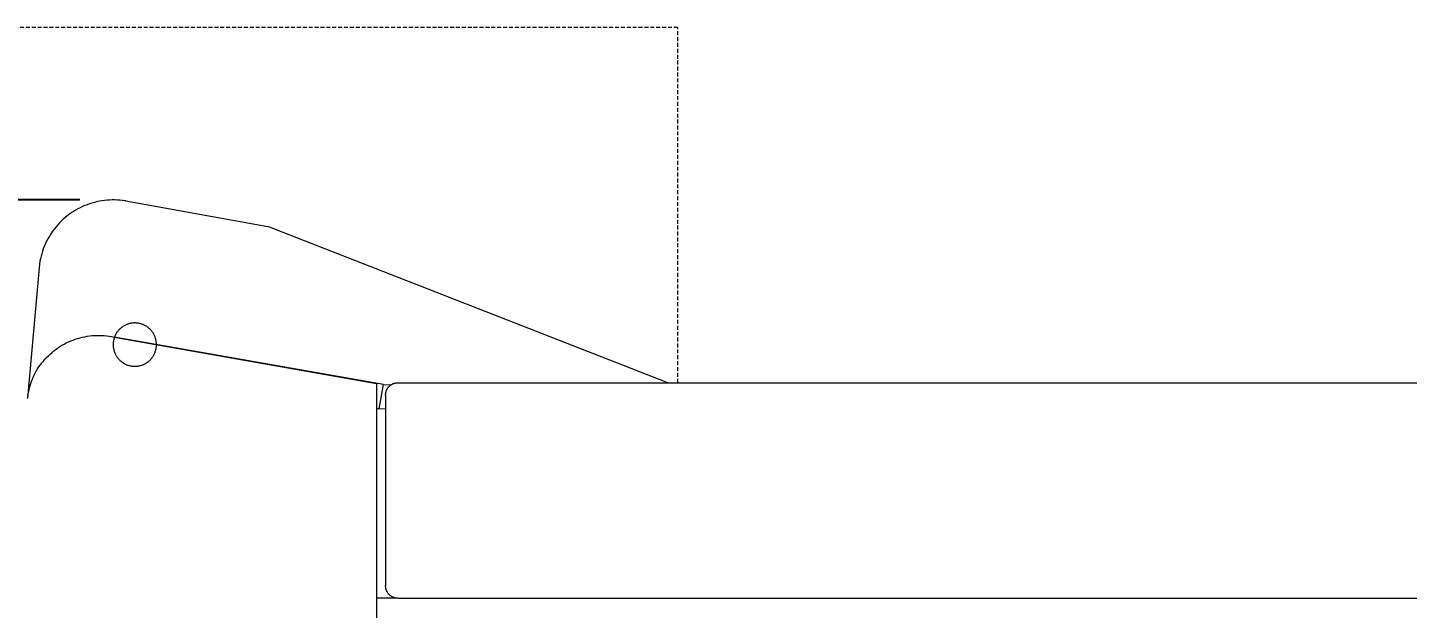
# Model space of a CAD drawing. Header units: millimetres. Extents: x -279 to 4999, y 61 to 3536.
# Drawn here: x 68.6 to 514.8, y 1913.9 to 2101.7 of the extents above; entities that cross this region are included whole.
import ezdxf

# ---------------------------------------------------------------- set-up
doc = ezdxf.new("R2010")
doc.units = ezdxf.units.MM
doc.linetypes.add('HIDDEN', pattern=[1.905, 1.27, -0.635])
for name, color, linetype, lineweight in [('ZANO_R', 7, 'Continuous', 0), ('ZANO_R_przerywana', 7, 'HIDDEN', 0), ('ZANO_W', 1, 'Continuous', 0)]:
    doc.layers.add(name, color=color, linetype=linetype, lineweight=lineweight)
doc.styles.add('Arial', font='arial.ttf')
doc.styles.get("Standard").update_dxf_attribs({"font": 'ARIALUNI.TTF'})
doc.dimstyles.new('pl i ang', dxfattribs={"dimtxt": 50, "dimasz": 50, "dimexe": 1.25, "dimexo": 0.625, "dimgap": 10, "dimtad": 1, "dimtoh": 1, "dimtxsty": 'Standard', "dimcen": 2.5, "dimclrd": 1, "dimclre": 1, "dimclrt": 1, "dimadec": 0, "dimazin": 0, "dimtfac": 1, "dimtmove": 0, "dimatfit": 3, "dimfxl": 1, "dimarcsym": 1})

# ---------------------------------------------------------------- blocks, each defined once
blk = doc.blocks.new('*D422')
at = {"layer": 'ZANO_W', "color": 1, "lineweight": -2}
for p, q in [((85.53, 2045.99), (-232.53, 2045.99)), ((-222.53, 2005.99), (-222.53, 1397.44)), ((86.36, 1357.44), (-232.53, 1357.44))]:
    blk.add_line(p, q, dxfattribs=at)
at = {"layer": 'ZANO_W', "color": 1}
for points in [[(-215.87, 2005.99), (-229.2, 2005.99), (-222.53, 2045.99)], [(-229.2, 1397.44), (-215.87, 1397.44), (-222.53, 1357.44)]]:
    blk.add_solid(points, dxfattribs=at)
at = {"layer": 'ZANO_W', "color": 1, "insert": (-252.96, 1701.71), "char_height": 40, "attachment_point": 5, "rotation": 90, "style": 'Arial'}
blk.add_mtext('689', dxfattribs=at)

msp = doc.modelspace()

# ---------------------------------------------------------------- linework, layer by layer
at = {"layer": 'ZANO_R'}
for p, q in [((85.56, 2043.47), (84.82, 2043.09)), ((86.3, 2043.83), (85.56, 2043.47)), ((87.06, 2044.16), (86.3, 2043.83)), ((87.84, 2044.46), (87.06, 2044.16)), ((88.62, 2044.74), (87.84, 2044.46)), ((89.41, 2044.99), (88.62, 2044.74)), ((90.21, 2045.22), (89.41, 2044.99)), ((91.01, 2045.41), (90.21, 2045.22)), ((91.82, 2045.58), (91.01, 2045.41)), ((92.64, 2045.72), (91.82, 2045.58)), ((93.46, 2045.83), (92.64, 2045.72)), ((94.29, 2045.92), (93.46, 2045.83)), ((95.12, 2045.97), (94.29, 2045.92)), ((95.95, 2046), (95.12, 2045.97)), ((96.78, 2046), (95.95, 2046)), ((97.6, 2045.97), (96.78, 2046)), ((98.43, 2045.91), (97.6, 2045.97)), ((99.26, 2045.82), (98.43, 2045.91)), ((100.08, 2045.71), (99.26, 2045.82)), ((100.38, 2045.66), (100.08, 2045.71)), ((100.38, 2045.66), (146.23, 2037.43)), ((79.49, 2039.17), (78.91, 2038.58)), ((80.1, 2039.73), (79.49, 2039.17)), ((80.72, 2040.28), (80.1, 2039.73)), ((81.36, 2040.81), (80.72, 2040.28)), ((82.02, 2041.31), (81.36, 2040.81)), ((82.7, 2041.79), (82.02, 2041.31)), ((83.39, 2042.25), (82.7, 2041.79)), ((84.1, 2042.68), (83.39, 2042.25)), ((84.82, 2043.09), (84.1, 2042.68)), ((75.86, 2034.66), (75.43, 2033.94)), ((76.31, 2035.35), (75.86, 2034.66)), ((76.78, 2036.03), (76.31, 2035.35)), ((77.28, 2036.69), (76.78, 2036.03)), ((77.8, 2037.34), (77.28, 2036.69)), ((78.34, 2037.97), (77.8, 2037.34)), ((78.91, 2038.58), (78.34, 2037.97)), ((275.61, 1986.89), (146.23, 2037.43)), ((73.68, 2030.19), (73.4, 2029.41)), ((73.97, 2030.97), (73.68, 2030.19)), ((74.3, 2031.73), (73.97, 2030.97)), ((74.65, 2032.48), (74.3, 2031.73)), ((75.03, 2033.22), (74.65, 2032.48)), ((75.43, 2033.94), (75.03, 2033.22)), ((72.59, 2026.19), (72.3, 2024.04)), ((72.75, 2027.01), (72.59, 2026.19)), ((72.94, 2027.81), (72.75, 2027.01)), ((73.16, 2028.62), (72.94, 2027.81)), ((73.4, 2029.41), (73.16, 2028.62)), ((72.3, 2024.04), (68.61, 1981.89)), ((97.64, 2003.39), (97.5, 2003.2)), ((97.78, 2003.58), (97.64, 2003.39)), ((97.94, 2003.77), (97.78, 2003.58)), ((98.1, 2003.95), (97.94, 2003.77)), ((98.26, 2004.13), (98.1, 2003.95)), ((98.44, 2004.3), (98.26, 2004.13)), ((98.62, 2004.46), (98.44, 2004.3)), ((98.8, 2004.62), (98.62, 2004.46)), ((98.99, 2004.77), (98.8, 2004.62)), ((99.18, 2004.91), (98.99, 2004.77)), ((99.38, 2005.05), (99.18, 2004.91)), ((99.58, 2005.18), (99.38, 2005.05)), ((99.79, 2005.3), (99.58, 2005.18)), ((100, 2005.42), (99.79, 2005.3)), ((100.22, 2005.53), (100, 2005.42)), ((100.44, 2005.63), (100.22, 2005.53)), ((100.66, 2005.72), (100.44, 2005.63)), ((100.89, 2005.81), (100.66, 2005.72)), ((101.12, 2005.88), (100.89, 2005.81)), ((101.35, 2005.95), (101.12, 2005.88)), ((101.58, 2006.02), (101.35, 2005.95)), ((101.82, 2006.07), (101.58, 2006.02)), ((102.05, 2006.12), (101.82, 2006.07)), ((102.29, 2006.15), (102.05, 2006.12)), ((102.53, 2006.18), (102.29, 2006.15)), ((102.77, 2006.2), (102.53, 2006.18)), ((103.02, 2006.22), (102.77, 2006.2)), ((103.26, 2006.22), (103.02, 2006.22)), ((103.5, 2006.22), (103.26, 2006.22)), ((103.74, 2006.2), (103.5, 2006.22)), ((103.98, 2006.18), (103.74, 2006.2)), ((104.22, 2006.15), (103.98, 2006.18)), ((104.46, 2006.12), (104.22, 2006.15)), ((104.7, 2006.07), (104.46, 2006.12)), ((104.93, 2006.02), (104.7, 2006.07)), ((105.17, 2005.95), (104.93, 2006.02)), ((105.4, 2005.88), (105.17, 2005.95)), ((105.63, 2005.81), (105.4, 2005.88)), ((105.85, 2005.72), (105.63, 2005.81)), ((106.07, 2005.63), (105.85, 2005.72)), ((106.29, 2005.53), (106.07, 2005.63)), ((106.51, 2005.42), (106.29, 2005.53)), ((106.72, 2005.3), (106.51, 2005.42)), ((106.93, 2005.18), (106.72, 2005.3)), ((107.13, 2005.05), (106.93, 2005.18)), ((107.33, 2004.91), (107.13, 2005.05)), ((107.53, 2004.77), (107.33, 2004.91)), ((107.72, 2004.62), (107.53, 2004.77)), ((107.9, 2004.46), (107.72, 2004.62)), ((108.08, 2004.3), (107.9, 2004.46)), ((108.25, 2004.13), (108.08, 2004.3)), ((108.42, 2003.95), (108.25, 2004.13)), ((108.58, 2003.77), (108.42, 2003.95)), ((108.73, 2003.58), (108.58, 2003.77)), ((108.88, 2003.39), (108.73, 2003.58)), ((109.02, 2003.2), (108.88, 2003.39)), ((79.04, 1998.58), (79.72, 1999)), ((79.72, 1999), (80.4, 1999.39)), ((80.4, 1999.39), (81.11, 1999.76)), ((81.11, 1999.76), (81.82, 2000.1)), ((81.82, 2000.1), (82.55, 2000.42)), ((82.55, 2000.42), (83.28, 2000.71)), ((83.28, 2000.71), (84.03, 2000.98)), ((84.03, 2000.98), (84.78, 2001.22)), ((84.78, 2001.22), (85.55, 2001.44)), ((85.55, 2001.44), (86.32, 2001.63)), ((86.32, 2001.63), (87.09, 2001.79)), ((87.09, 2001.79), (87.87, 2001.93)), ((87.87, 2001.93), (88.66, 2002.04)), ((88.66, 2002.04), (89.45, 2002.12)), ((89.45, 2002.12), (90.24, 2002.18)), ((90.24, 2002.18), (91.03, 2002.21)), ((91.03, 2002.21), (91.82, 2002.22)), ((91.82, 2002.22), (92.61, 2002.19)), ((92.61, 2002.19), (93.4, 2002.14)), ((93.4, 2002.14), (94.19, 2002.06)), ((94.19, 2002.06), (94.98, 2001.96)), ((94.98, 2001.96), (95.76, 2001.83)), ((95.76, 2001.83), (96.54, 2001.67)), ((96.27, 1999.58), (96.26, 1999.34)), ((96.26, 1999.34), (96.26, 1999.1)), ((96.26, 1999.1), (96.27, 1998.86)), ((96.28, 1999.82), (96.27, 1999.58)), ((96.27, 1998.86), (96.28, 1998.62)), ((96.31, 2000.06), (96.28, 1999.82)), ((96.34, 2000.3), (96.31, 2000.06)), ((96.38, 2000.54), (96.34, 2000.3)), ((96.43, 2000.78), (96.38, 2000.54)), ((96.49, 2001.01), (96.43, 2000.78)), ((96.56, 2001.24), (96.49, 2001.01)), ((183.63, 1986.35), (96.54, 2001.67)), ((96.54, 2001.67), (96.54, 2001.66)), ((96.54, 2001.66), (181.46, 1986.65)), ((96.63, 2001.47), (96.56, 2001.24)), ((96.71, 2001.7), (96.63, 2001.47)), ((96.8, 2001.93), (96.71, 2001.7)), ((96.9, 2002.15), (96.8, 2001.93)), ((97, 2002.37), (96.9, 2002.15)), ((97.12, 2002.58), (97, 2002.37)), ((97.24, 2002.79), (97.12, 2002.58)), ((97.36, 2002.99), (97.24, 2002.79)), ((97.5, 2003.2), (97.36, 2002.99)), ((109.15, 2002.99), (109.02, 2003.2)), ((109.28, 2002.79), (109.15, 2002.99)), ((109.4, 2002.58), (109.28, 2002.79)), ((109.51, 2002.37), (109.4, 2002.58)), ((109.62, 2002.15), (109.51, 2002.37)), ((109.71, 2001.93), (109.62, 2002.15)), ((109.8, 2001.7), (109.71, 2001.93)), ((109.88, 2001.47), (109.8, 2001.7)), ((109.96, 2001.24), (109.88, 2001.47)), ((110.02, 2001.01), (109.96, 2001.24)), ((110.08, 2000.78), (110.02, 2001.01)), ((110.13, 2000.54), (110.08, 2000.78)), ((110.17, 2000.3), (110.13, 2000.54)), ((110.21, 2000.06), (110.17, 2000.3)), ((110.23, 1999.82), (110.21, 2000.06)), ((110.25, 1999.58), (110.23, 1999.82)), ((110.23, 1998.62), (110.25, 1998.86)), ((110.26, 1999.34), (110.25, 1999.58)), ((110.25, 1998.86), (110.26, 1999.1)), ((110.26, 1999.1), (110.26, 1999.34)), ((73.7, 1993.9), (74.22, 1994.5)), ((74.22, 1994.5), (74.76, 1995.08)), ((74.76, 1995.08), (75.31, 1995.64)), ((75.31, 1995.64), (75.89, 1996.18)), ((75.89, 1996.18), (76.49, 1996.71)), ((76.49, 1996.71), (77.1, 1997.21)), ((77.1, 1997.21), (77.73, 1997.69)), ((77.73, 1997.69), (78.38, 1998.15)), ((78.38, 1998.15), (79.04, 1998.58)), ((96.28, 1998.62), (96.31, 1998.38)), ((96.31, 1998.38), (96.34, 1998.14)), ((96.34, 1998.14), (96.38, 1997.9)), ((96.38, 1997.9), (96.43, 1997.66)), ((96.43, 1997.66), (96.49, 1997.43)), ((96.49, 1997.43), (96.56, 1997.19)), ((96.56, 1997.19), (96.63, 1996.96)), ((96.63, 1996.96), (96.71, 1996.74)), ((96.71, 1996.74), (96.8, 1996.51)), ((96.8, 1996.51), (96.9, 1996.29)), ((96.9, 1996.29), (97, 1996.07)), ((97, 1996.07), (97.12, 1995.86)), ((97.12, 1995.86), (97.24, 1995.65)), ((97.24, 1995.65), (97.36, 1995.44)), ((97.36, 1995.44), (97.5, 1995.24)), ((97.5, 1995.24), (97.64, 1995.05)), ((97.64, 1995.05), (97.78, 1994.86)), ((97.78, 1994.86), (97.94, 1994.67)), ((97.94, 1994.67), (98.1, 1994.49)), ((98.1, 1994.49), (98.26, 1994.31)), ((108.25, 1994.31), (108.42, 1994.49)), ((108.42, 1994.49), (108.58, 1994.67)), ((108.58, 1994.67), (108.73, 1994.86)), ((108.73, 1994.86), (108.88, 1995.05)), ((108.88, 1995.05), (109.02, 1995.24)), ((109.02, 1995.24), (109.15, 1995.44)), ((109.15, 1995.44), (109.28, 1995.65)), ((109.28, 1995.65), (109.4, 1995.86)), ((109.4, 1995.86), (109.51, 1996.07)), ((109.51, 1996.07), (109.62, 1996.29)), ((109.62, 1996.29), (109.71, 1996.51)), ((109.71, 1996.51), (109.8, 1996.74)), ((109.8, 1996.74), (109.88, 1996.96)), ((109.88, 1996.96), (109.96, 1997.19)), ((109.96, 1997.19), (110.02, 1997.43)), ((110.02, 1997.43), (110.08, 1997.66)), ((110.08, 1997.66), (110.13, 1997.9)), ((110.13, 1997.9), (110.17, 1998.14)), ((110.17, 1998.14), (110.21, 1998.38)), ((110.21, 1998.38), (110.23, 1998.62)), ((70.75, 1989.38), (71.07, 1990.02)), ((71.07, 1990.02), (71.42, 1990.66)), ((71.42, 1990.66), (71.83, 1991.34)), ((71.83, 1991.34), (72.27, 1992)), ((72.27, 1992), (72.72, 1992.65)), ((72.72, 1992.65), (73.2, 1993.28)), ((73.2, 1993.28), (73.7, 1993.9)), ((98.26, 1994.31), (98.44, 1994.14)), ((98.44, 1994.14), (98.62, 1993.98)), ((98.62, 1993.98), (98.8, 1993.82)), ((98.8, 1993.82), (98.99, 1993.67)), ((98.99, 1993.67), (99.18, 1993.53)), ((99.18, 1993.53), (99.38, 1993.39)), ((99.38, 1993.39), (99.58, 1993.26)), ((99.58, 1993.26), (99.79, 1993.14)), ((99.79, 1993.14), (100, 1993.02)), ((100, 1993.02), (100.22, 1992.91)), ((100.22, 1992.91), (100.44, 1992.81)), ((100.44, 1992.81), (100.66, 1992.72)), ((100.66, 1992.72), (100.89, 1992.63)), ((100.89, 1992.63), (101.12, 1992.55)), ((101.12, 1992.55), (101.35, 1992.48)), ((101.35, 1992.48), (101.58, 1992.42)), ((101.58, 1992.42), (101.82, 1992.37)), ((101.82, 1992.37), (102.05, 1992.32)), ((102.05, 1992.32), (102.29, 1992.29)), ((102.29, 1992.29), (102.53, 1992.26)), ((102.53, 1992.26), (102.77, 1992.24)), ((102.77, 1992.24), (103.02, 1992.22)), ((103.02, 1992.22), (103.26, 1992.22)), ((103.26, 1992.22), (103.5, 1992.22)), ((103.5, 1992.22), (103.74, 1992.24)), ((103.74, 1992.24), (103.98, 1992.26)), ((103.98, 1992.26), (104.22, 1992.29)), ((104.22, 1992.29), (104.46, 1992.32)), ((104.46, 1992.32), (104.7, 1992.37)), ((104.7, 1992.37), (104.93, 1992.42)), ((104.93, 1992.42), (105.17, 1992.48)), ((105.17, 1992.48), (105.4, 1992.55)), ((105.4, 1992.55), (105.63, 1992.63)), ((105.63, 1992.63), (105.85, 1992.72)), ((105.85, 1992.72), (106.07, 1992.81)), ((106.07, 1992.81), (106.29, 1992.91)), ((106.29, 1992.91), (106.51, 1993.02)), ((106.51, 1993.02), (106.72, 1993.14)), ((106.72, 1993.14), (106.93, 1993.26)), ((106.93, 1993.26), (107.13, 1993.39)), ((107.13, 1993.39), (107.33, 1993.53)), ((107.33, 1993.53), (107.53, 1993.67)), ((107.53, 1993.67), (107.72, 1993.82)), ((107.72, 1993.82), (107.9, 1993.98)), ((107.9, 1993.98), (108.08, 1994.14)), ((108.08, 1994.14), (108.25, 1994.31)), ((69.24, 1985.31), (69.44, 1986.01)), ((69.44, 1986.01), (69.65, 1986.7)), ((69.65, 1986.7), (69.89, 1987.38)), ((69.89, 1987.38), (70.16, 1988.06)), ((70.16, 1988.06), (70.44, 1988.72)), ((70.44, 1988.72), (70.75, 1989.38)), ((181.46, 1986.65), (181.46, 1702.25)), ((182.24, 1978.51), (183.63, 1986.35)), ((183.63, 1986.35), (186.07, 1986.17)), ((185.26, 1985.42), (185.34, 1985.52)), ((185.34, 1985.52), (185.44, 1985.62)), ((185.44, 1985.62), (185.53, 1985.72)), ((185.53, 1985.72), (185.63, 1985.82)), ((185.63, 1985.82), (185.73, 1985.91)), ((185.73, 1985.91), (185.84, 1986)), ((185.84, 1986), (185.94, 1986.08)), ((185.94, 1986.08), (186.05, 1986.16)), ((186.05, 1986.16), (186.17, 1986.24)), ((186.17, 1986.24), (186.28, 1986.31)), ((186.28, 1986.31), (186.4, 1986.38)), ((186.4, 1986.38), (186.52, 1986.44)), ((186.52, 1986.44), (186.64, 1986.5)), ((186.64, 1986.5), (186.77, 1986.56)), ((186.77, 1986.56), (186.89, 1986.61)), ((186.89, 1986.61), (187.02, 1986.66)), ((187.02, 1986.66), (187.15, 1986.71)), ((187.15, 1986.71), (187.28, 1986.74)), ((187.28, 1986.74), (187.41, 1986.78)), ((187.41, 1986.78), (187.55, 1986.81)), ((187.55, 1986.81), (187.68, 1986.83)), ((187.68, 1986.83), (187.82, 1986.86)), ((187.82, 1986.86), (187.95, 1986.87)), ((187.95, 1986.87), (188.09, 1986.88)), ((188.09, 1986.88), (188.22, 1986.89)), ((188.22, 1986.89), (188.36, 1986.89)), ((188.36, 1986.89), (2679.05, 1986.89)), ((68.6, 1981.75), (68.68, 1982.47)), ((68.68, 1982.47), (68.79, 1983.19)), ((68.79, 1983.19), (68.92, 1983.9)), ((68.92, 1983.9), (69.07, 1984.61)), ((69.07, 1984.61), (69.24, 1985.31)), ((184.36, 1983.03), (184.37, 1983.17)), ((184.36, 1982.89), (184.36, 1983.03)), ((184.36, 1982.89), (184.36, 1921.22)), ((184.37, 1983.17), (184.38, 1983.3)), ((184.38, 1983.3), (184.4, 1983.44)), ((184.4, 1983.44), (184.42, 1983.57)), ((184.42, 1983.57), (184.44, 1983.71)), ((184.44, 1983.71), (184.47, 1983.84)), ((184.47, 1983.84), (184.51, 1983.97)), ((184.51, 1983.97), (184.55, 1984.1)), ((184.55, 1984.1), (184.59, 1984.23)), ((184.59, 1984.23), (184.64, 1984.36)), ((184.64, 1984.36), (184.69, 1984.49)), ((184.69, 1984.49), (184.75, 1984.61)), ((184.75, 1984.61), (184.81, 1984.73)), ((184.81, 1984.73), (184.87, 1984.85)), ((184.87, 1984.85), (184.94, 1984.97)), ((184.94, 1984.97), (185.01, 1985.09)), ((185.01, 1985.09), (185.09, 1985.2)), ((185.09, 1985.2), (185.17, 1985.31)), ((185.17, 1985.31), (185.26, 1985.42)), ((181.46, 1978.65), (182.24, 1978.51)), ((184.36, 1978.35), (182.24, 1978.51)), ((184.36, 1921.08), (184.36, 1921.22)), ((184.37, 1920.95), (184.36, 1921.08)), ((184.38, 1920.81), (184.37, 1920.95)), ((184.4, 1920.67), (184.38, 1920.81)), ((184.42, 1920.54), (184.4, 1920.67)), ((184.44, 1920.41), (184.42, 1920.54)), ((184.47, 1920.27), (184.44, 1920.41)), ((184.51, 1920.14), (184.47, 1920.27)), ((184.55, 1920.01), (184.51, 1920.14)), ((184.59, 1919.88), (184.55, 1920.01)), ((184.64, 1919.75), (184.59, 1919.88)), ((184.69, 1919.63), (184.64, 1919.75)), ((184.75, 1919.5), (184.69, 1919.63)), ((184.81, 1919.38), (184.75, 1919.5)), ((184.87, 1919.26), (184.81, 1919.38)), ((184.94, 1919.14), (184.87, 1919.26)), ((185.01, 1919.03), (184.94, 1919.14)), ((185.09, 1918.91), (185.01, 1919.03)), ((185.17, 1918.8), (185.09, 1918.91)), ((185.26, 1918.7), (185.17, 1918.8)), ((185.34, 1918.59), (185.26, 1918.7)), ((185.44, 1918.49), (185.34, 1918.59)), ((188.36, 1917.22), (181.46, 1917.22)), ((185.53, 1918.39), (185.44, 1918.49)), ((185.63, 1918.3), (185.53, 1918.39)), ((185.73, 1918.2), (185.63, 1918.3)), ((185.84, 1918.12), (185.73, 1918.2)), ((185.94, 1918.03), (185.84, 1918.12)), ((186.05, 1917.95), (185.94, 1918.03)), ((186.17, 1917.87), (186.05, 1917.95)), ((186.28, 1917.8), (186.17, 1917.87)), ((186.4, 1917.73), (186.28, 1917.8)), ((186.52, 1917.67), (186.4, 1917.73)), ((186.64, 1917.61), (186.52, 1917.67)), ((186.77, 1917.55), (186.64, 1917.61)), ((186.89, 1917.5), (186.77, 1917.55)), ((187.02, 1917.45), (186.89, 1917.5)), ((187.15, 1917.41), (187.02, 1917.45)), ((187.28, 1917.37), (187.15, 1917.41)), ((187.41, 1917.33), (187.28, 1917.37)), ((187.55, 1917.3), (187.41, 1917.33)), ((187.68, 1917.28), (187.55, 1917.3)), ((187.82, 1917.26), (187.68, 1917.28)), ((187.95, 1917.24), (187.82, 1917.26)), ((188.09, 1917.23), (187.95, 1917.24)), ((188.22, 1917.22), (188.09, 1917.23)), ((188.36, 1917.22), (188.22, 1917.22)), ((188.36, 1917.22), (2679.05, 1917.22))]:
    msp.add_line(p, q, dxfattribs=at)
at = {"layer": 'ZANO_R_przerywana'}
for p, q in [((278.87, 2101.72), (-71.13, 2101.72)), ((278.87, 1986.89), (278.87, 2101.72))]:
    msp.add_line(p, q, dxfattribs=at)

# ---------------------------------------------------------------- dimensions: what is measured, and where the dimension line sits
at = {"layer": 'ZANO_W'}
dim = msp.add_linear_dim(base=(-222.53, 1357.44), p1=(95.53, 2045.99), p2=(96.36, 1357.44), angle=90, dimstyle='pl i ang', override={"dimtxt": 40, "dimasz": 40, "dimexe": 10, "dimexo": 10, "dimtoh": 0, "dimdec": 0, "dimtxsty": 'Arial', "dimtdec": 0, "dimtmove": 1}, dxfattribs=at)
dim.commit()
dim.dimension.update_dxf_attribs({"geometry": '*D422', "text_midpoint": (-252.96, 1701.71)})

doc.saveas('drawing.dxf')
